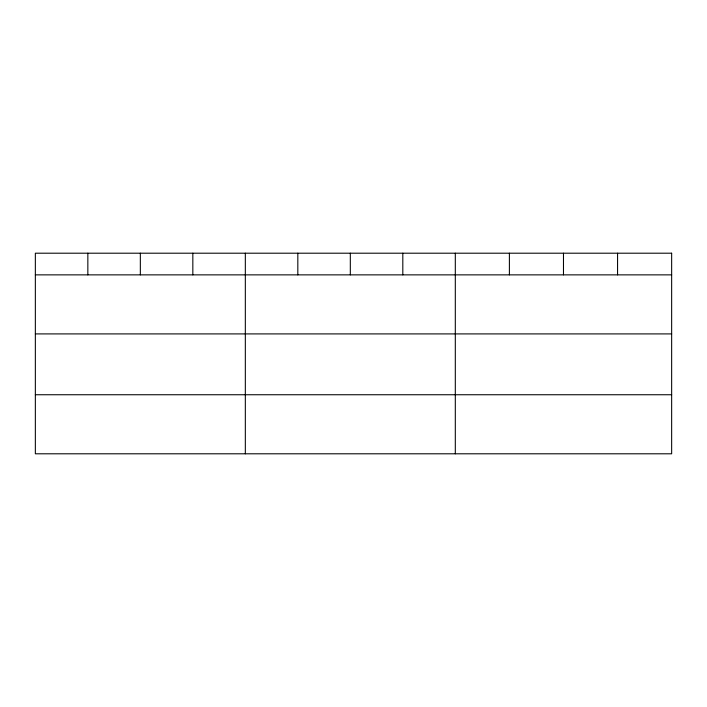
<?xml version="1.0" encoding="UTF-8"?>
<svg xmlns="http://www.w3.org/2000/svg" width="707" height="707" viewBox="0 0 707 707"><rect width="100%" height="100%" fill="white"/><g stroke="black" fill="none" stroke-linecap="round" stroke-linejoin="round"><path stroke-width="1.06" d="M35.35 274.864L671.65 274.864M35.35 333.907L671.65 333.907M35.35 394.745L671.65 394.745M617.564 253.203L617.564 274.864M563.479 253.203L563.479 274.864M509.394 253.203L509.394 274.864M455.308 253.203L455.308 453.797M402.813 253.203L402.813 274.864M350.318 253.203L350.318 274.864M297.824 253.203L297.824 274.864M245.329 253.203L245.329 453.797M192.834 253.203L192.834 274.864M140.34 253.203L140.34 274.864M87.845 253.203L87.845 274.864M671.65 253.203L35.35 253.203L35.35 453.797L671.65 453.797L671.65 253.203"/></g></svg>
